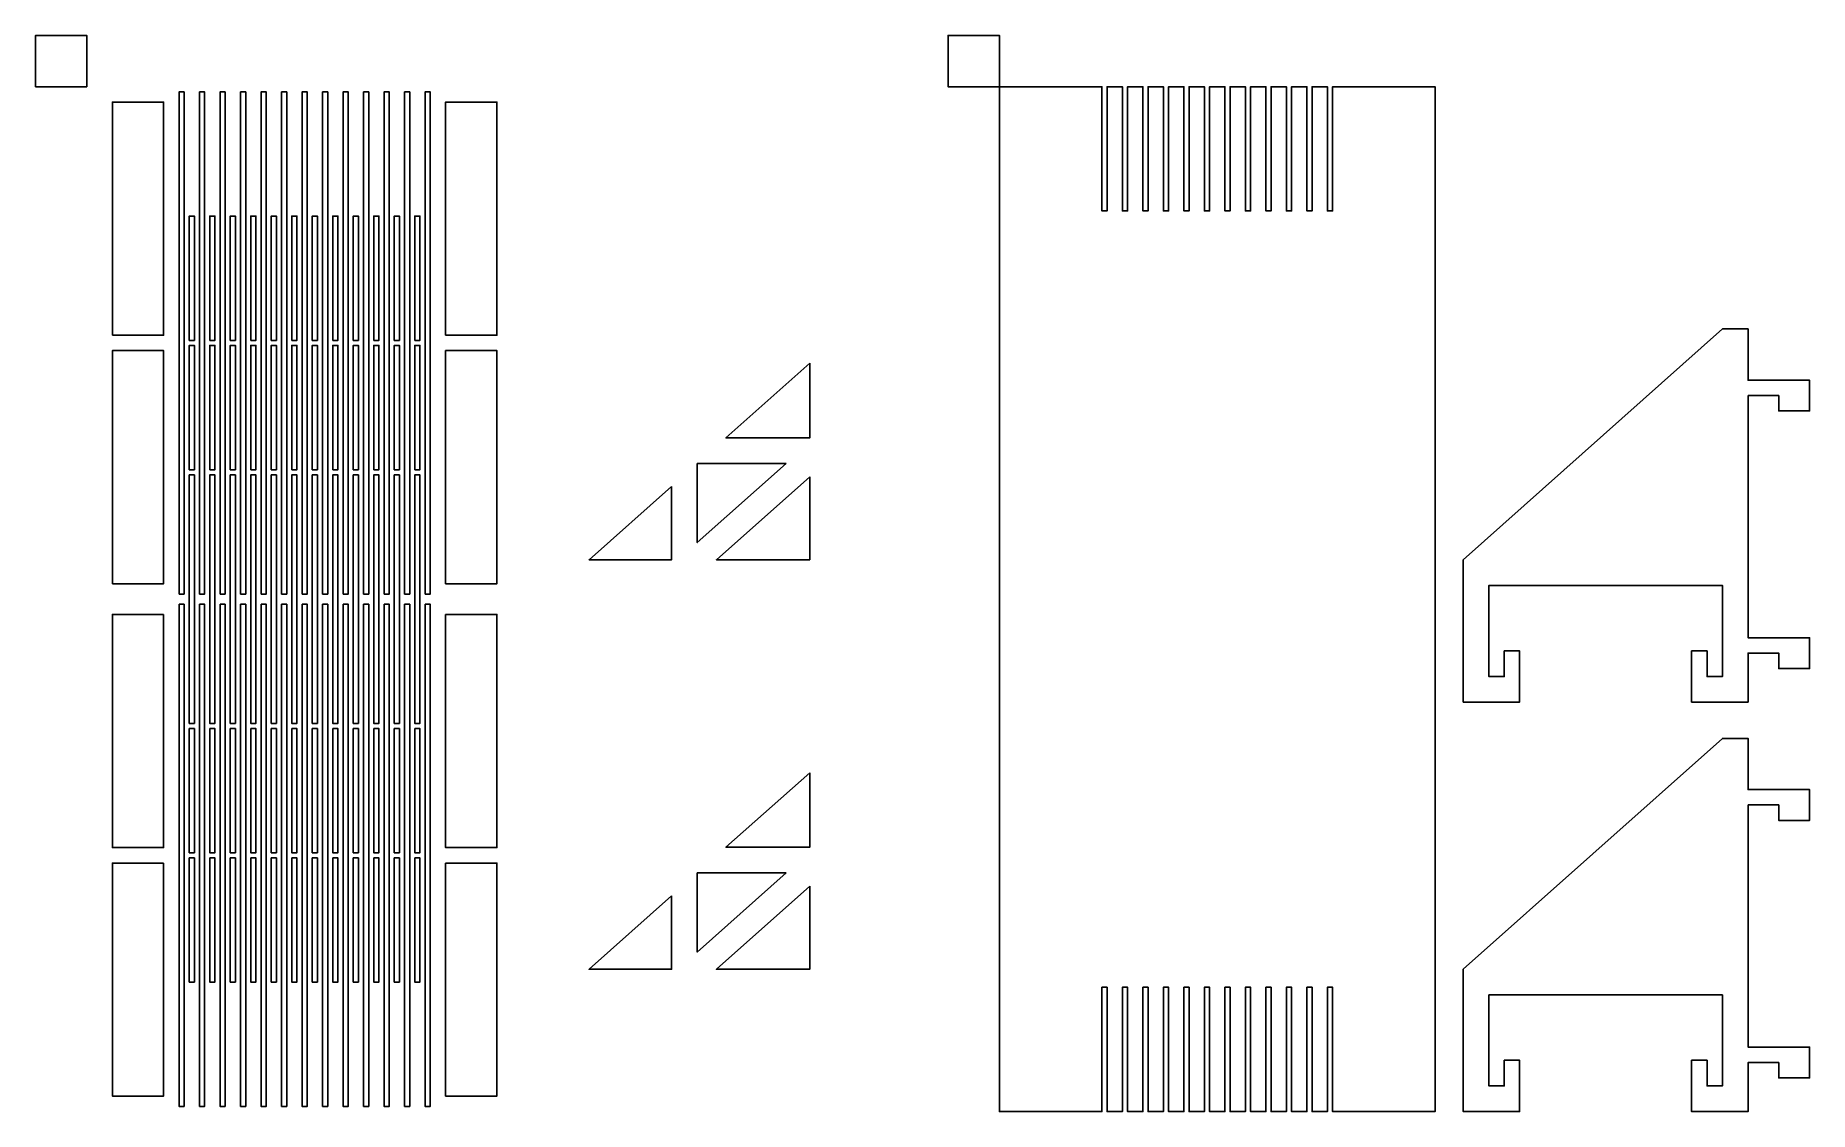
# Model space of a CAD drawing. Header units: millimetres. Extents: x 204 to 550, y 57 to 267.
import ezdxf

# ---------------------------------------------------------------- set-up
doc = ezdxf.new("R2010")
doc.units = ezdxf.units.MM
doc.layers.get('0').update_dxf_attribs({"true_color": 0xffffff})
doc.layers.add('1 - Interna', color=3, linetype='Continuous', true_color=0x00ff00)
doc.layers.add('2 - Externa', color=1, linetype='Continuous', true_color=0xff0000)

msp = doc.modelspace()

# ---------------------------------------------------------------- linework, layer by layer
for points in [[(213.87, 256.66), (203.87, 256.66), (203.87, 266.66), (213.87, 266.66)], [(391.91, 256.66), (381.91, 256.66), (381.91, 266.66), (391.91, 266.66)]]:
    msp.add_lwpolyline(points, close=True)
at = {"layer": '1 - Interna'}
for points in [[(218.87, 208.16), (218.87, 253.66), (228.87, 253.66), (228.87, 208.16)], [(231.87, 157.66), (231.87, 255.66), (232.87, 255.66), (232.87, 157.66)], [(235.87, 157.66), (235.87, 255.66), (236.87, 255.66), (236.87, 157.66)], [(239.87, 157.66), (239.87, 255.66), (240.87, 255.66), (240.87, 157.66)], [(243.87, 157.66), (243.87, 255.66), (244.87, 255.66), (244.87, 157.66)], [(247.87, 157.66), (247.87, 255.66), (248.87, 255.66), (248.87, 157.66)], [(251.87, 157.66), (251.87, 255.66), (252.87, 255.66), (252.87, 157.66)], [(255.87, 157.66), (255.87, 255.66), (256.87, 255.66), (256.87, 157.66)], [(259.87, 157.66), (259.87, 255.66), (260.87, 255.66), (260.87, 157.66)], [(263.87, 157.66), (263.87, 255.66), (264.87, 255.66), (264.87, 157.66)], [(267.87, 157.66), (267.87, 255.66), (268.87, 255.66), (268.87, 157.66)], [(271.87, 157.66), (271.87, 255.66), (272.87, 255.66), (272.87, 157.66)], [(275.87, 157.66), (275.87, 255.66), (276.87, 255.66), (276.87, 157.66)], [(279.87, 157.66), (279.87, 255.66), (280.87, 255.66), (280.87, 157.66)], [(283.87, 208.16), (283.87, 253.66), (293.87, 253.66), (293.87, 208.16)], [(233.87, 207.16), (233.87, 231.41), (234.87, 231.41), (234.87, 207.16)], [(237.87, 207.16), (237.87, 231.41), (238.87, 231.41), (238.87, 207.16)], [(241.87, 207.16), (241.87, 231.41), (242.87, 231.41), (242.87, 207.16)], [(245.87, 207.16), (245.87, 231.41), (246.87, 231.41), (246.87, 207.16)], [(249.87, 207.16), (249.87, 231.41), (250.87, 231.41), (250.87, 207.16)], [(253.87, 207.16), (253.87, 231.41), (254.87, 231.41), (254.87, 207.16)], [(257.87, 207.16), (257.87, 231.41), (258.87, 231.41), (258.87, 207.16)], [(261.87, 207.16), (261.87, 231.41), (262.87, 231.41), (262.87, 207.16)], [(265.87, 207.16), (265.87, 231.41), (266.87, 231.41), (266.87, 207.16)], [(269.87, 207.16), (269.87, 231.41), (270.87, 231.41), (270.87, 207.16)], [(273.87, 207.16), (273.87, 231.41), (274.87, 231.41), (274.87, 207.16)], [(277.87, 207.16), (277.87, 231.41), (278.87, 231.41), (278.87, 207.16)], [(218.87, 159.66), (218.87, 205.16), (228.87, 205.16), (228.87, 159.66)], [(233.87, 181.91), (233.87, 206.16), (234.87, 206.16), (234.87, 181.91)], [(237.87, 181.91), (237.87, 206.16), (238.87, 206.16), (238.87, 181.91)], [(241.87, 181.91), (241.87, 206.16), (242.87, 206.16), (242.87, 181.91)], [(245.87, 181.91), (245.87, 206.16), (246.87, 206.16), (246.87, 181.91)], [(249.87, 181.91), (249.87, 206.16), (250.87, 206.16), (250.87, 181.91)], [(253.87, 181.91), (253.87, 206.16), (254.87, 206.16), (254.87, 181.91)], [(257.87, 181.91), (257.87, 206.16), (258.87, 206.16), (258.87, 181.91)], [(261.87, 181.91), (261.87, 206.16), (262.87, 206.16), (262.87, 181.91)], [(265.87, 181.91), (265.87, 206.16), (266.87, 206.16), (266.87, 181.91)], [(269.87, 181.91), (269.87, 206.16), (270.87, 206.16), (270.87, 181.91)], [(273.87, 181.91), (273.87, 206.16), (274.87, 206.16), (274.87, 181.91)], [(277.87, 181.91), (277.87, 206.16), (278.87, 206.16), (278.87, 181.91)], [(283.87, 159.66), (283.87, 205.16), (293.87, 205.16), (293.87, 159.66)], [(354.91, 202.69), (338.57, 188.12), (354.91, 188.12)], [(233.87, 156.66), (233.87, 180.91), (234.87, 180.91), (234.87, 156.66), (234.87, 132.41), (233.87, 132.41)], [(237.87, 156.66), (237.87, 180.91), (238.87, 180.91), (238.87, 156.66), (238.87, 132.41), (237.87, 132.41)], [(241.87, 156.66), (241.87, 180.91), (242.87, 180.91), (242.87, 156.66), (242.87, 132.41), (241.87, 132.41)], [(245.87, 156.66), (245.87, 180.91), (246.87, 180.91), (246.87, 156.66), (246.87, 132.41), (245.87, 132.41)], [(249.87, 156.66), (249.87, 180.91), (250.87, 180.91), (250.87, 156.66), (250.87, 132.41), (249.87, 132.41)], [(253.87, 156.66), (253.87, 180.91), (254.87, 180.91), (254.87, 156.66), (254.87, 132.41), (253.87, 132.41)], [(257.87, 156.66), (257.87, 180.91), (258.87, 180.91), (258.87, 156.66), (258.87, 132.41), (257.87, 132.41)], [(261.87, 156.66), (261.87, 180.91), (262.87, 180.91), (262.87, 156.66), (262.87, 132.41), (261.87, 132.41)], [(265.87, 156.66), (265.87, 180.91), (266.87, 180.91), (266.87, 156.66), (266.87, 132.41), (265.87, 132.41)], [(269.87, 156.66), (269.87, 180.91), (270.87, 180.91), (270.87, 156.66), (270.87, 132.41), (269.87, 132.41)], [(273.87, 156.66), (273.87, 180.91), (274.87, 180.91), (274.87, 156.66), (274.87, 132.41), (273.87, 132.41)], [(277.87, 156.66), (277.87, 180.91), (278.87, 180.91), (278.87, 156.66), (278.87, 132.41), (277.87, 132.41)], [(350.29, 183.12), (332.97, 183.12), (332.97, 167.68)], [(354.91, 180.54), (336.72, 164.33), (354.91, 164.33)], [(327.97, 178.67), (311.88, 164.33), (327.97, 164.33)], [(228.87, 153.66), (228.87, 108.16), (218.87, 108.16), (218.87, 153.66)], [(231.87, 155.66), (232.87, 155.66), (232.87, 57.66), (231.87, 57.66)], [(235.87, 155.66), (236.87, 155.66), (236.87, 57.66), (235.87, 57.66)], [(239.87, 155.66), (240.87, 155.66), (240.87, 57.66), (239.87, 57.66)], [(243.87, 155.66), (244.87, 155.66), (244.87, 57.66), (243.87, 57.66)], [(247.87, 155.66), (248.87, 155.66), (248.87, 57.66), (247.87, 57.66)], [(251.87, 155.66), (252.87, 155.66), (252.87, 57.66), (251.87, 57.66)], [(255.87, 155.66), (256.87, 155.66), (256.87, 57.66), (255.87, 57.66)], [(259.87, 155.66), (260.87, 155.66), (260.87, 57.66), (259.87, 57.66)], [(263.87, 155.66), (264.87, 155.66), (264.87, 57.66), (263.87, 57.66)], [(267.87, 155.66), (268.87, 155.66), (268.87, 57.66), (267.87, 57.66)], [(271.87, 155.66), (272.87, 155.66), (272.87, 57.66), (271.87, 57.66)], [(275.87, 155.66), (276.87, 155.66), (276.87, 57.66), (275.87, 57.66)], [(279.87, 155.66), (280.87, 155.66), (280.87, 57.66), (279.87, 57.66)], [(283.87, 153.66), (293.87, 153.66), (293.87, 108.16), (283.87, 108.16)], [(233.87, 131.41), (234.87, 131.41), (234.87, 107.16), (233.87, 107.16)], [(237.87, 131.41), (238.87, 131.41), (238.87, 107.16), (237.87, 107.16)], [(241.87, 131.41), (242.87, 131.41), (242.87, 107.16), (241.87, 107.16)], [(245.87, 131.41), (246.87, 131.41), (246.87, 107.16), (245.87, 107.16)], [(249.87, 131.41), (250.87, 131.41), (250.87, 107.16), (249.87, 107.16)], [(253.87, 131.41), (254.87, 131.41), (254.87, 107.16), (253.87, 107.16)], [(257.87, 131.41), (258.87, 131.41), (258.87, 107.16), (257.87, 107.16)], [(261.87, 131.41), (262.87, 131.41), (262.87, 107.16), (261.87, 107.16)], [(265.87, 131.41), (266.87, 131.41), (266.87, 107.16), (265.87, 107.16)], [(269.87, 131.41), (270.87, 131.41), (270.87, 107.16), (269.87, 107.16)], [(273.87, 131.41), (274.87, 131.41), (274.87, 107.16), (273.87, 107.16)], [(277.87, 131.41), (278.87, 131.41), (278.87, 107.16), (277.87, 107.16)], [(354.91, 122.79), (338.57, 108.23), (354.91, 108.23)], [(228.87, 105.16), (228.87, 59.66), (218.87, 59.66), (218.87, 105.16)], [(233.87, 106.16), (234.87, 106.16), (234.87, 81.91), (233.87, 81.91)], [(237.87, 106.16), (238.87, 106.16), (238.87, 81.91), (237.87, 81.91)], [(241.87, 106.16), (242.87, 106.16), (242.87, 81.91), (241.87, 81.91)], [(245.87, 106.16), (246.87, 106.16), (246.87, 81.91), (245.87, 81.91)], [(249.87, 106.16), (250.87, 106.16), (250.87, 81.91), (249.87, 81.91)], [(253.87, 106.16), (254.87, 106.16), (254.87, 81.91), (253.87, 81.91)], [(257.87, 106.16), (258.87, 106.16), (258.87, 81.91), (257.87, 81.91)], [(261.87, 106.16), (262.87, 106.16), (262.87, 81.91), (261.87, 81.91)], [(265.87, 106.16), (266.87, 106.16), (266.87, 81.91), (265.87, 81.91)], [(269.87, 106.16), (270.87, 106.16), (270.87, 81.91), (269.87, 81.91)], [(273.87, 106.16), (274.87, 106.16), (274.87, 81.91), (273.87, 81.91)], [(277.87, 106.16), (278.87, 106.16), (278.87, 81.91), (277.87, 81.91)], [(283.87, 105.16), (293.87, 105.16), (293.87, 59.66), (283.87, 59.66)], [(350.29, 103.23), (332.97, 103.23), (332.97, 87.78)], [(354.91, 100.65), (336.72, 84.43), (354.91, 84.43)], [(327.97, 98.77), (311.88, 84.43), (327.97, 84.43)]]:
    msp.add_lwpolyline(points, close=True, dxfattribs=at)
at = {"layer": '2 - Externa'}
for points in [[(476.91, 156.66), (476.91, 256.66), (456.91, 256.66), (456.91, 232.41), (455.91, 232.41), (455.91, 256.66), (452.91, 256.66), (452.91, 232.41), (451.91, 232.41), (451.91, 256.66), (448.91, 256.66), (448.91, 232.41), (447.91, 232.41), (447.91, 256.66), (444.91, 256.66), (444.91, 232.41), (443.91, 232.41), (443.91, 256.66), (440.91, 256.66), (440.91, 232.41), (439.91, 232.41), (439.91, 256.66), (436.91, 256.66), (436.91, 232.41), (435.91, 232.41), (435.91, 256.66), (432.91, 256.66), (432.91, 232.41), (431.91, 232.41), (431.91, 256.66), (428.91, 256.66), (428.91, 232.41), (427.91, 232.41), (427.91, 256.66), (424.91, 256.66), (424.91, 232.41), (423.91, 232.41), (423.91, 256.66), (420.91, 256.66), (420.91, 232.41), (419.91, 232.41), (419.91, 256.66), (416.91, 256.66), (416.91, 232.41), (415.91, 232.41), (415.91, 256.66), (412.91, 256.66), (412.91, 232.41), (411.91, 232.41), (411.91, 256.66), (391.91, 256.66), (391.91, 156.66), (391.91, 56.66), (411.91, 56.66), (411.91, 80.91), (412.91, 80.91), (412.91, 56.66), (415.91, 56.66), (415.91, 80.91), (416.91, 80.91), (416.91, 56.66), (419.91, 56.66), (419.91, 80.91), (420.91, 80.91), (420.91, 56.66), (423.91, 56.66), (423.91, 80.91), (424.91, 80.91), (424.91, 56.66), (427.91, 56.66), (427.91, 80.91), (428.91, 80.91), (428.91, 56.66), (431.91, 56.66), (431.91, 80.91), (432.91, 80.91), (432.91, 56.66), (435.91, 56.66), (435.91, 80.91), (436.91, 80.91), (436.91, 56.66), (439.91, 56.66), (439.91, 80.91), (440.91, 80.91), (440.91, 56.66), (443.91, 56.66), (443.91, 80.91), (444.91, 80.91), (444.91, 56.66), (447.91, 56.66), (447.91, 80.91), (448.91, 80.91), (448.91, 56.66), (451.91, 56.66), (451.91, 80.91), (452.91, 80.91), (452.91, 56.66), (455.91, 56.66), (455.91, 80.91), (456.91, 80.91), (456.91, 56.66), (476.91, 56.66)], [(537.96, 196.38), (543.96, 196.38), (543.96, 193.38), (549.96, 193.38), (549.96, 199.38), (537.96, 199.38), (537.96, 209.38), (532.96, 209.38), (482.41, 164.33), (482.41, 136.56), (487.41, 136.56), (490.41, 136.56), (493.41, 136.56), (493.41, 146.56), (490.41, 146.56), (490.41, 141.56), (487.41, 141.56), (487.41, 159.33), (532.96, 159.33), (532.96, 141.56), (529.96, 141.56), (529.96, 146.56), (526.96, 146.56), (526.96, 136.56), (529.96, 136.56), (532.96, 136.56), (537.96, 136.56), (537.96, 146.12), (543.96, 146.12), (543.96, 143.12), (549.96, 143.12), (549.96, 149.12), (537.96, 149.12), (537.96, 164.33)], [(537.96, 116.49), (543.96, 116.49), (543.96, 113.49), (549.96, 113.49), (549.96, 119.49), (537.96, 119.49), (537.96, 129.49), (532.96, 129.49), (482.41, 84.43), (482.41, 56.66), (487.41, 56.66), (490.41, 56.66), (493.41, 56.66), (493.41, 66.66), (490.41, 66.66), (490.41, 61.66), (487.41, 61.66), (487.41, 79.43), (532.96, 79.43), (532.96, 61.66), (529.96, 61.66), (529.96, 66.66), (526.96, 66.66), (526.96, 56.66), (529.96, 56.66), (532.96, 56.66), (537.96, 56.66), (537.96, 66.23), (543.96, 66.23), (543.96, 63.23), (549.96, 63.23), (549.96, 69.23), (537.96, 69.23), (537.96, 84.43)]]:
    msp.add_lwpolyline(points, close=True, dxfattribs=at)

doc.saveas('drawing.dxf')
